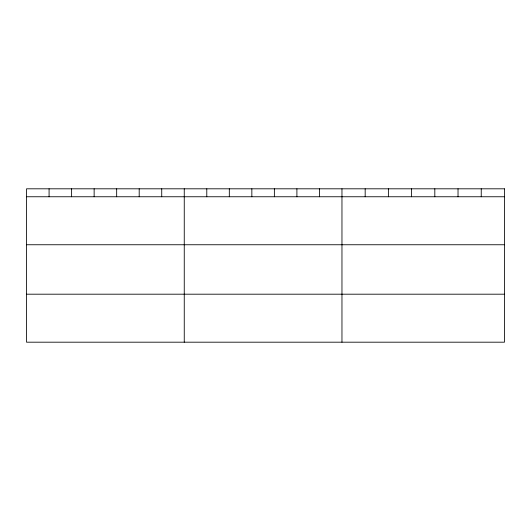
<?xml version="1.0" encoding="UTF-8"?>
<svg xmlns="http://www.w3.org/2000/svg" width="531" height="531" viewBox="0 0 531 531"><rect width="100%" height="100%" fill="white"/><g stroke="black" fill="none" stroke-linecap="round" stroke-linejoin="round"><path stroke-width="0.8" d="M26.55 196.755L504.45 196.755M26.55 244.751L504.45 244.751M26.55 294.194L504.45 294.194M481.239 188.81L481.239 196.755M458.027 188.81L458.027 196.755M434.816 188.81L434.816 196.755M411.598 188.81L411.598 196.755M388.387 188.81L388.387 196.755M365.175 188.81L365.175 196.755M341.964 188.81L341.964 342.19M319.436 188.81L319.436 196.755M296.902 188.81L296.902 196.755M274.374 188.81L274.374 196.755M251.847 188.81L251.847 196.755M229.319 188.81L229.319 196.755M206.785 188.81L206.785 196.755M184.257 188.81L184.257 342.19M161.729 188.81L161.729 196.755M139.195 188.81L139.195 196.755M116.667 188.81L116.667 196.755M94.14 188.81L94.14 196.755M71.612 188.81L71.612 196.755M49.078 188.81L49.078 196.755M504.45 188.81L26.55 188.81L26.55 342.19L504.45 342.19L504.45 188.81"/></g></svg>
